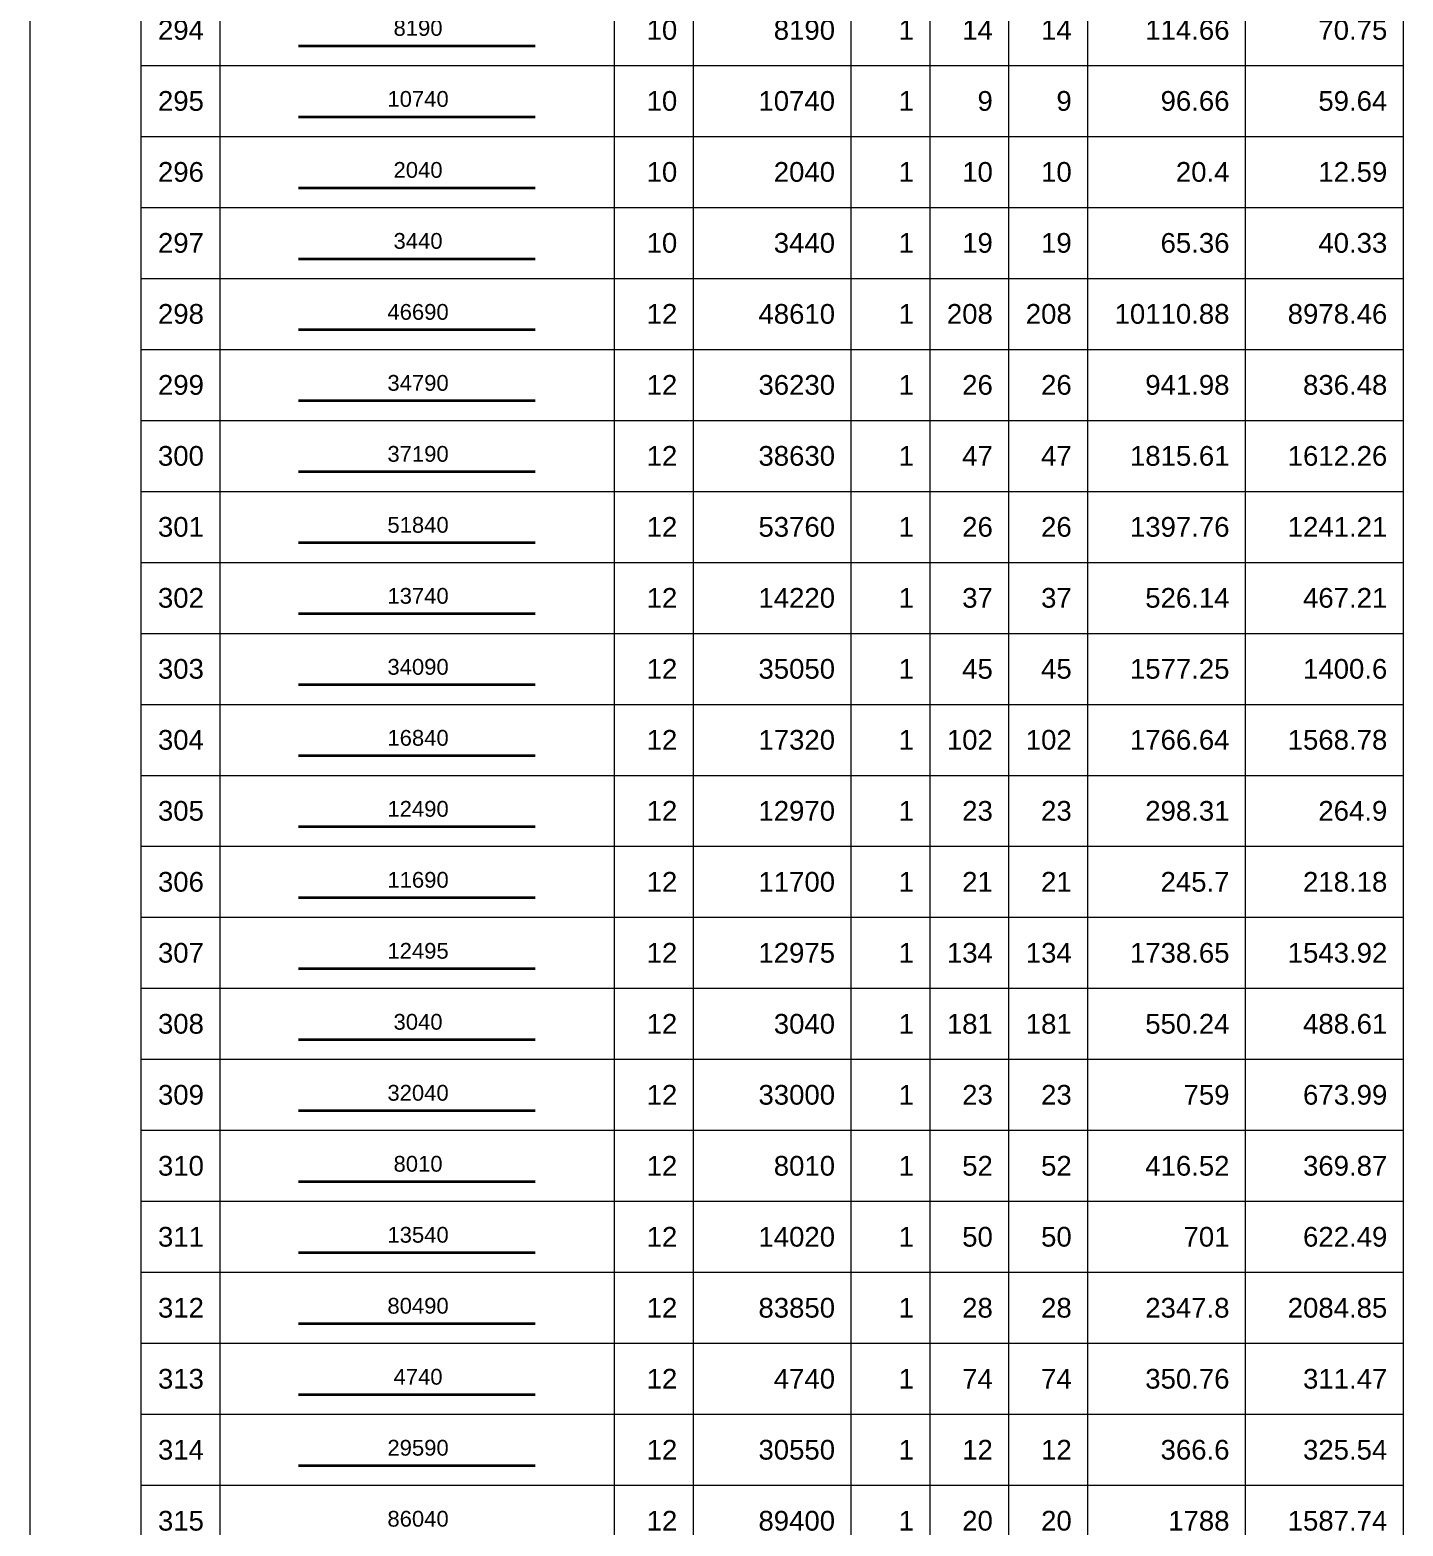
# Model space of a CAD drawing. Header units: millimetres. Extents: x -247377 to 927516, y -864259 to 155594.
# Drawn here: x 636100 to 653505, y -844977 to -826009 of the extents above; entities that cross this region are included whole.
import ezdxf
from ezdxf.enums import TextEntityAlignment as Align

# ---------------------------------------------------------------- set-up
doc = ezdxf.new("R2010")
doc.units = ezdxf.units.MM
doc.header["$MEASUREMENT"] = 0
for name, color, linetype, lineweight in [('NDC_FRAME', 7, 'Continuous', 20), ('NDC_S_REBAR', 4, 'Continuous', 35), ('NDC_S_VN TEXT', 7, 'Continuous', 20), ('NDC_Table', 3, 'Continuous', 20)]:
    doc.layers.add(name, color=color, linetype=linetype, lineweight=lineweight)
doc.styles.add('ARIAL', font='arial.ttf', dxfattribs={"width": 0.8})

# ---------------------------------------------------------------- blocks, each defined once
blk = doc.blocks.new('dang01')
at = {"layer": 'NDC_S_REBAR'}
blk.add_line((3405, -650), (6405, -650), dxfattribs=at)
at = {"layer": 'NDC_Table'}
for p, q in [((0, 0), (0, -900)), ((1405, 0), (1405, -900)), ((2405, 0), (2405, -900)), ((7405, 0), (7405, -900)), ((8405, 0), (8405, -900)), ((10405, 0), (10405, -900)), ((11405, 0), (11405, -900)), ((12405, 0), (12405, -900)), ((13405, 0), (13405, -900)), ((15405, 0), (15405, -900)), ((17405, 0), (17405, -900)), ((1405, -900), (17405, -900))]:
    blk.add_line(p, q, dxfattribs=at)
at = {"layer": 'NDC_S_VN TEXT', "style": 'ARIAL'}
for p in [(2205, -450), (8205, -450), (10205, -450), (11205, -450), (12205, -450), (13205, -450), (15205, -450), (17205, -450)]:
    blk.add_attdef('D03', text='', height=250, dxfattribs=at).set_placement(p, align=Align.MIDDLE_RIGHT)
blk.add_attdef('00000000', text='', height=200, dxfattribs=at).set_placement((4920, -425), align=Align.MIDDLE_CENTER)

msp = doc.modelspace()

# ---------------------------------------------------------------- block references
at = {"layer": 'NDC_FRAME'}
ref = msp.add_blockref('dang01', (636100.2, -825559.1), dxfattribs=at)
ref.add_attrib('D03', '294', dxfattribs={"layer": 'NDC_S_VN TEXT', "height": 250, "style": 'ARIAL'}).set_placement((638305.5, -826009.1), align=Align.MIDDLE_RIGHT)
ref.add_attrib('00000000', '8190', dxfattribs={"layer": 'NDC_S_VN TEXT', "height": 200, "style": 'ARIAL'}).set_placement((641019.8, -825983.8), align=Align.MIDDLE_CENTER)
ref.add_attrib('D03', '10', dxfattribs={"layer": 'NDC_S_VN TEXT', "height": 250, "style": 'ARIAL'}).set_placement((644305.5, -826009.1), align=Align.MIDDLE_RIGHT)
ref.add_attrib('D03', '8190', dxfattribs={"layer": 'NDC_S_VN TEXT', "height": 250, "style": 'ARIAL'}).set_placement((646305.5, -826009.1), align=Align.MIDDLE_RIGHT)
ref.add_attrib('D03', '1', dxfattribs={"layer": 'NDC_S_VN TEXT', "height": 250, "style": 'ARIAL'}).set_placement((647305.5, -826009.1), align=Align.MIDDLE_RIGHT)
ref.add_attrib('D03', '14', dxfattribs={"layer": 'NDC_S_VN TEXT', "height": 250, "style": 'ARIAL'}).set_placement((648305.5, -826009.1), align=Align.MIDDLE_RIGHT)
ref.add_attrib('D03', '14', dxfattribs={"layer": 'NDC_S_VN TEXT', "height": 250, "style": 'ARIAL'}).set_placement((649305.5, -826008.8), align=Align.MIDDLE_RIGHT)
ref.add_attrib('D03', '114.66', dxfattribs={"layer": 'NDC_S_VN TEXT', "height": 250, "style": 'ARIAL'}).set_placement((651305.5, -826009.1), align=Align.MIDDLE_RIGHT)
ref.add_attrib('D03', '70.75', dxfattribs={"layer": 'NDC_S_VN TEXT', "height": 250, "style": 'ARIAL'}).set_placement((653305.5, -826009.1), align=Align.MIDDLE_RIGHT)
ref = msp.add_blockref('dang01', (636100.2, -826459.1), dxfattribs=at)
ref.add_attrib('D03', '295', dxfattribs={"layer": 'NDC_S_VN TEXT', "height": 250, "style": 'ARIAL'}).set_placement((638305.5, -826909.1), align=Align.MIDDLE_RIGHT)
ref.add_attrib('00000000', '10740', dxfattribs={"layer": 'NDC_S_VN TEXT', "height": 200, "style": 'ARIAL'}).set_placement((641019.8, -826883.8), align=Align.MIDDLE_CENTER)
ref.add_attrib('D03', '10', dxfattribs={"layer": 'NDC_S_VN TEXT', "height": 250, "style": 'ARIAL'}).set_placement((644305.5, -826909.1), align=Align.MIDDLE_RIGHT)
ref.add_attrib('D03', '10740', dxfattribs={"layer": 'NDC_S_VN TEXT', "height": 250, "style": 'ARIAL'}).set_placement((646305.5, -826909.1), align=Align.MIDDLE_RIGHT)
ref.add_attrib('D03', '1', dxfattribs={"layer": 'NDC_S_VN TEXT', "height": 250, "style": 'ARIAL'}).set_placement((647305.5, -826909.1), align=Align.MIDDLE_RIGHT)
ref.add_attrib('D03', '9', dxfattribs={"layer": 'NDC_S_VN TEXT', "height": 250, "style": 'ARIAL'}).set_placement((648305.5, -826909.1), align=Align.MIDDLE_RIGHT)
ref.add_attrib('D03', '9', dxfattribs={"layer": 'NDC_S_VN TEXT', "height": 250, "style": 'ARIAL'}).set_placement((649305.5, -826908.8), align=Align.MIDDLE_RIGHT)
ref.add_attrib('D03', '96.66', dxfattribs={"layer": 'NDC_S_VN TEXT', "height": 250, "style": 'ARIAL'}).set_placement((651305.5, -826909.1), align=Align.MIDDLE_RIGHT)
ref.add_attrib('D03', '59.64', dxfattribs={"layer": 'NDC_S_VN TEXT', "height": 250, "style": 'ARIAL'}).set_placement((653305.5, -826909.1), align=Align.MIDDLE_RIGHT)
ref = msp.add_blockref('dang01', (636100.2, -827359.1), dxfattribs=at)
ref.add_attrib('D03', '296', dxfattribs={"layer": 'NDC_S_VN TEXT', "height": 250, "style": 'ARIAL'}).set_placement((638305.5, -827809.1), align=Align.MIDDLE_RIGHT)
ref.add_attrib('00000000', '2040', dxfattribs={"layer": 'NDC_S_VN TEXT', "height": 200, "style": 'ARIAL'}).set_placement((641019.8, -827783.8), align=Align.MIDDLE_CENTER)
ref.add_attrib('D03', '10', dxfattribs={"layer": 'NDC_S_VN TEXT', "height": 250, "style": 'ARIAL'}).set_placement((644305.5, -827809.1), align=Align.MIDDLE_RIGHT)
ref.add_attrib('D03', '2040', dxfattribs={"layer": 'NDC_S_VN TEXT', "height": 250, "style": 'ARIAL'}).set_placement((646305.5, -827809.1), align=Align.MIDDLE_RIGHT)
ref.add_attrib('D03', '1', dxfattribs={"layer": 'NDC_S_VN TEXT', "height": 250, "style": 'ARIAL'}).set_placement((647305.5, -827809.1), align=Align.MIDDLE_RIGHT)
ref.add_attrib('D03', '10', dxfattribs={"layer": 'NDC_S_VN TEXT', "height": 250, "style": 'ARIAL'}).set_placement((648305.5, -827809.1), align=Align.MIDDLE_RIGHT)
ref.add_attrib('D03', '10', dxfattribs={"layer": 'NDC_S_VN TEXT', "height": 250, "style": 'ARIAL'}).set_placement((649305.5, -827808.8), align=Align.MIDDLE_RIGHT)
ref.add_attrib('D03', '20.4', dxfattribs={"layer": 'NDC_S_VN TEXT', "height": 250, "style": 'ARIAL'}).set_placement((651305.5, -827809.1), align=Align.MIDDLE_RIGHT)
ref.add_attrib('D03', '12.59', dxfattribs={"layer": 'NDC_S_VN TEXT', "height": 250, "style": 'ARIAL'}).set_placement((653305.5, -827809.1), align=Align.MIDDLE_RIGHT)
ref = msp.add_blockref('dang01', (636100.2, -828259.1), dxfattribs=at)
ref.add_attrib('D03', '297', dxfattribs={"layer": 'NDC_S_VN TEXT', "height": 250, "style": 'ARIAL'}).set_placement((638305.5, -828709.1), align=Align.MIDDLE_RIGHT)
ref.add_attrib('00000000', '3440', dxfattribs={"layer": 'NDC_S_VN TEXT', "height": 200, "style": 'ARIAL'}).set_placement((641019.8, -828683.8), align=Align.MIDDLE_CENTER)
ref.add_attrib('D03', '10', dxfattribs={"layer": 'NDC_S_VN TEXT', "height": 250, "style": 'ARIAL'}).set_placement((644305.5, -828709.1), align=Align.MIDDLE_RIGHT)
ref.add_attrib('D03', '3440', dxfattribs={"layer": 'NDC_S_VN TEXT', "height": 250, "style": 'ARIAL'}).set_placement((646305.5, -828709.1), align=Align.MIDDLE_RIGHT)
ref.add_attrib('D03', '1', dxfattribs={"layer": 'NDC_S_VN TEXT', "height": 250, "style": 'ARIAL'}).set_placement((647305.5, -828709.1), align=Align.MIDDLE_RIGHT)
ref.add_attrib('D03', '19', dxfattribs={"layer": 'NDC_S_VN TEXT', "height": 250, "style": 'ARIAL'}).set_placement((648305.5, -828709.1), align=Align.MIDDLE_RIGHT)
ref.add_attrib('D03', '19', dxfattribs={"layer": 'NDC_S_VN TEXT', "height": 250, "style": 'ARIAL'}).set_placement((649305.5, -828708.8), align=Align.MIDDLE_RIGHT)
ref.add_attrib('D03', '65.36', dxfattribs={"layer": 'NDC_S_VN TEXT', "height": 250, "style": 'ARIAL'}).set_placement((651305.5, -828709.1), align=Align.MIDDLE_RIGHT)
ref.add_attrib('D03', '40.33', dxfattribs={"layer": 'NDC_S_VN TEXT', "height": 250, "style": 'ARIAL'}).set_placement((653305.5, -828709.1), align=Align.MIDDLE_RIGHT)
ref = msp.add_blockref('dang01', (636100.2, -829159.1), dxfattribs=at)
ref.add_attrib('D03', '298', dxfattribs={"layer": 'NDC_S_VN TEXT', "height": 250, "style": 'ARIAL'}).set_placement((638305.5, -829609.1), align=Align.MIDDLE_RIGHT)
ref.add_attrib('00000000', '46690', dxfattribs={"layer": 'NDC_S_VN TEXT', "height": 200, "style": 'ARIAL'}).set_placement((641019.8, -829583.8), align=Align.MIDDLE_CENTER)
ref.add_attrib('D03', '12', dxfattribs={"layer": 'NDC_S_VN TEXT', "height": 250, "style": 'ARIAL'}).set_placement((644305.5, -829609.1), align=Align.MIDDLE_RIGHT)
ref.add_attrib('D03', '48610', dxfattribs={"layer": 'NDC_S_VN TEXT', "height": 250, "style": 'ARIAL'}).set_placement((646305.5, -829609.1), align=Align.MIDDLE_RIGHT)
ref.add_attrib('D03', '1', dxfattribs={"layer": 'NDC_S_VN TEXT', "height": 250, "style": 'ARIAL'}).set_placement((647305.5, -829609.1), align=Align.MIDDLE_RIGHT)
ref.add_attrib('D03', '208', dxfattribs={"layer": 'NDC_S_VN TEXT', "height": 250, "style": 'ARIAL'}).set_placement((648305.5, -829609.1), align=Align.MIDDLE_RIGHT)
ref.add_attrib('D03', '208', dxfattribs={"layer": 'NDC_S_VN TEXT', "height": 250, "style": 'ARIAL'}).set_placement((649305.5, -829608.8), align=Align.MIDDLE_RIGHT)
ref.add_attrib('D03', '10110.88', dxfattribs={"layer": 'NDC_S_VN TEXT', "height": 250, "style": 'ARIAL'}).set_placement((651305.5, -829609.1), align=Align.MIDDLE_RIGHT)
ref.add_attrib('D03', '8978.46', dxfattribs={"layer": 'NDC_S_VN TEXT', "height": 250, "style": 'ARIAL'}).set_placement((653305.5, -829609.1), align=Align.MIDDLE_RIGHT)
ref = msp.add_blockref('dang01', (636100.2, -830059.1), dxfattribs=at)
ref.add_attrib('D03', '299', dxfattribs={"layer": 'NDC_S_VN TEXT', "height": 250, "style": 'ARIAL'}).set_placement((638305.5, -830509.1), align=Align.MIDDLE_RIGHT)
ref.add_attrib('00000000', '34790', dxfattribs={"layer": 'NDC_S_VN TEXT', "height": 200, "style": 'ARIAL'}).set_placement((641019.8, -830483.8), align=Align.MIDDLE_CENTER)
ref.add_attrib('D03', '12', dxfattribs={"layer": 'NDC_S_VN TEXT', "height": 250, "style": 'ARIAL'}).set_placement((644305.5, -830509.1), align=Align.MIDDLE_RIGHT)
ref.add_attrib('D03', '36230', dxfattribs={"layer": 'NDC_S_VN TEXT', "height": 250, "style": 'ARIAL'}).set_placement((646305.5, -830509.1), align=Align.MIDDLE_RIGHT)
ref.add_attrib('D03', '1', dxfattribs={"layer": 'NDC_S_VN TEXT', "height": 250, "style": 'ARIAL'}).set_placement((647305.5, -830509.1), align=Align.MIDDLE_RIGHT)
ref.add_attrib('D03', '26', dxfattribs={"layer": 'NDC_S_VN TEXT', "height": 250, "style": 'ARIAL'}).set_placement((648305.5, -830509.1), align=Align.MIDDLE_RIGHT)
ref.add_attrib('D03', '26', dxfattribs={"layer": 'NDC_S_VN TEXT', "height": 250, "style": 'ARIAL'}).set_placement((649305.5, -830508.8), align=Align.MIDDLE_RIGHT)
ref.add_attrib('D03', '941.98', dxfattribs={"layer": 'NDC_S_VN TEXT', "height": 250, "style": 'ARIAL'}).set_placement((651305.5, -830509.1), align=Align.MIDDLE_RIGHT)
ref.add_attrib('D03', '836.48', dxfattribs={"layer": 'NDC_S_VN TEXT', "height": 250, "style": 'ARIAL'}).set_placement((653305.5, -830509.1), align=Align.MIDDLE_RIGHT)
ref = msp.add_blockref('dang01', (636100.2, -830959.1), dxfattribs=at)
ref.add_attrib('D03', '300', dxfattribs={"layer": 'NDC_S_VN TEXT', "height": 250, "style": 'ARIAL'}).set_placement((638305.5, -831409.1), align=Align.MIDDLE_RIGHT)
ref.add_attrib('00000000', '37190', dxfattribs={"layer": 'NDC_S_VN TEXT', "height": 200, "style": 'ARIAL'}).set_placement((641019.8, -831383.8), align=Align.MIDDLE_CENTER)
ref.add_attrib('D03', '12', dxfattribs={"layer": 'NDC_S_VN TEXT', "height": 250, "style": 'ARIAL'}).set_placement((644305.5, -831409.1), align=Align.MIDDLE_RIGHT)
ref.add_attrib('D03', '38630', dxfattribs={"layer": 'NDC_S_VN TEXT', "height": 250, "style": 'ARIAL'}).set_placement((646305.5, -831409.1), align=Align.MIDDLE_RIGHT)
ref.add_attrib('D03', '1', dxfattribs={"layer": 'NDC_S_VN TEXT', "height": 250, "style": 'ARIAL'}).set_placement((647305.5, -831409.1), align=Align.MIDDLE_RIGHT)
ref.add_attrib('D03', '47', dxfattribs={"layer": 'NDC_S_VN TEXT', "height": 250, "style": 'ARIAL'}).set_placement((648305.5, -831409.1), align=Align.MIDDLE_RIGHT)
ref.add_attrib('D03', '47', dxfattribs={"layer": 'NDC_S_VN TEXT', "height": 250, "style": 'ARIAL'}).set_placement((649305.5, -831408.8), align=Align.MIDDLE_RIGHT)
ref.add_attrib('D03', '1815.61', dxfattribs={"layer": 'NDC_S_VN TEXT', "height": 250, "style": 'ARIAL'}).set_placement((651305.5, -831409.1), align=Align.MIDDLE_RIGHT)
ref.add_attrib('D03', '1612.26', dxfattribs={"layer": 'NDC_S_VN TEXT', "height": 250, "style": 'ARIAL'}).set_placement((653305.5, -831409.1), align=Align.MIDDLE_RIGHT)
ref = msp.add_blockref('dang01', (636100.2, -831859.1), dxfattribs=at)
ref.add_attrib('D03', '301', dxfattribs={"layer": 'NDC_S_VN TEXT', "height": 250, "style": 'ARIAL'}).set_placement((638305.5, -832309.1), align=Align.MIDDLE_RIGHT)
ref.add_attrib('00000000', '51840', dxfattribs={"layer": 'NDC_S_VN TEXT', "height": 200, "style": 'ARIAL'}).set_placement((641019.8, -832283.8), align=Align.MIDDLE_CENTER)
ref.add_attrib('D03', '12', dxfattribs={"layer": 'NDC_S_VN TEXT', "height": 250, "style": 'ARIAL'}).set_placement((644305.5, -832309.1), align=Align.MIDDLE_RIGHT)
ref.add_attrib('D03', '53760', dxfattribs={"layer": 'NDC_S_VN TEXT', "height": 250, "style": 'ARIAL'}).set_placement((646305.5, -832309.1), align=Align.MIDDLE_RIGHT)
ref.add_attrib('D03', '1', dxfattribs={"layer": 'NDC_S_VN TEXT', "height": 250, "style": 'ARIAL'}).set_placement((647305.5, -832309.1), align=Align.MIDDLE_RIGHT)
ref.add_attrib('D03', '26', dxfattribs={"layer": 'NDC_S_VN TEXT', "height": 250, "style": 'ARIAL'}).set_placement((648305.5, -832309.1), align=Align.MIDDLE_RIGHT)
ref.add_attrib('D03', '26', dxfattribs={"layer": 'NDC_S_VN TEXT', "height": 250, "style": 'ARIAL'}).set_placement((649305.5, -832308.8), align=Align.MIDDLE_RIGHT)
ref.add_attrib('D03', '1397.76', dxfattribs={"layer": 'NDC_S_VN TEXT', "height": 250, "style": 'ARIAL'}).set_placement((651305.5, -832309.1), align=Align.MIDDLE_RIGHT)
ref.add_attrib('D03', '1241.21', dxfattribs={"layer": 'NDC_S_VN TEXT', "height": 250, "style": 'ARIAL'}).set_placement((653305.5, -832309.1), align=Align.MIDDLE_RIGHT)
ref = msp.add_blockref('dang01', (636100.2, -832759.1), dxfattribs=at)
ref.add_attrib('D03', '302', dxfattribs={"layer": 'NDC_S_VN TEXT', "height": 250, "style": 'ARIAL'}).set_placement((638305.5, -833209.1), align=Align.MIDDLE_RIGHT)
ref.add_attrib('00000000', '13740', dxfattribs={"layer": 'NDC_S_VN TEXT', "height": 200, "style": 'ARIAL'}).set_placement((641019.8, -833183.8), align=Align.MIDDLE_CENTER)
ref.add_attrib('D03', '12', dxfattribs={"layer": 'NDC_S_VN TEXT', "height": 250, "style": 'ARIAL'}).set_placement((644305.5, -833209.1), align=Align.MIDDLE_RIGHT)
ref.add_attrib('D03', '14220', dxfattribs={"layer": 'NDC_S_VN TEXT', "height": 250, "style": 'ARIAL'}).set_placement((646305.5, -833209.1), align=Align.MIDDLE_RIGHT)
ref.add_attrib('D03', '1', dxfattribs={"layer": 'NDC_S_VN TEXT', "height": 250, "style": 'ARIAL'}).set_placement((647305.5, -833209.1), align=Align.MIDDLE_RIGHT)
ref.add_attrib('D03', '37', dxfattribs={"layer": 'NDC_S_VN TEXT', "height": 250, "style": 'ARIAL'}).set_placement((648305.5, -833209.1), align=Align.MIDDLE_RIGHT)
ref.add_attrib('D03', '37', dxfattribs={"layer": 'NDC_S_VN TEXT', "height": 250, "style": 'ARIAL'}).set_placement((649305.5, -833208.8), align=Align.MIDDLE_RIGHT)
ref.add_attrib('D03', '526.14', dxfattribs={"layer": 'NDC_S_VN TEXT', "height": 250, "style": 'ARIAL'}).set_placement((651305.5, -833209.1), align=Align.MIDDLE_RIGHT)
ref.add_attrib('D03', '467.21', dxfattribs={"layer": 'NDC_S_VN TEXT', "height": 250, "style": 'ARIAL'}).set_placement((653305.5, -833209.1), align=Align.MIDDLE_RIGHT)
ref = msp.add_blockref('dang01', (636100.2, -833659.1), dxfattribs=at)
ref.add_attrib('D03', '303', dxfattribs={"layer": 'NDC_S_VN TEXT', "height": 250, "style": 'ARIAL'}).set_placement((638305.5, -834109.1), align=Align.MIDDLE_RIGHT)
ref.add_attrib('00000000', '34090', dxfattribs={"layer": 'NDC_S_VN TEXT', "height": 200, "style": 'ARIAL'}).set_placement((641019.8, -834083.8), align=Align.MIDDLE_CENTER)
ref.add_attrib('D03', '12', dxfattribs={"layer": 'NDC_S_VN TEXT', "height": 250, "style": 'ARIAL'}).set_placement((644305.5, -834109.1), align=Align.MIDDLE_RIGHT)
ref.add_attrib('D03', '35050', dxfattribs={"layer": 'NDC_S_VN TEXT', "height": 250, "style": 'ARIAL'}).set_placement((646305.5, -834109.1), align=Align.MIDDLE_RIGHT)
ref.add_attrib('D03', '1', dxfattribs={"layer": 'NDC_S_VN TEXT', "height": 250, "style": 'ARIAL'}).set_placement((647305.5, -834109.1), align=Align.MIDDLE_RIGHT)
ref.add_attrib('D03', '45', dxfattribs={"layer": 'NDC_S_VN TEXT', "height": 250, "style": 'ARIAL'}).set_placement((648305.5, -834109.1), align=Align.MIDDLE_RIGHT)
ref.add_attrib('D03', '45', dxfattribs={"layer": 'NDC_S_VN TEXT', "height": 250, "style": 'ARIAL'}).set_placement((649305.5, -834108.8), align=Align.MIDDLE_RIGHT)
ref.add_attrib('D03', '1577.25', dxfattribs={"layer": 'NDC_S_VN TEXT', "height": 250, "style": 'ARIAL'}).set_placement((651305.5, -834109.1), align=Align.MIDDLE_RIGHT)
ref.add_attrib('D03', '1400.6', dxfattribs={"layer": 'NDC_S_VN TEXT', "height": 250, "style": 'ARIAL'}).set_placement((653305.5, -834109.1), align=Align.MIDDLE_RIGHT)
ref = msp.add_blockref('dang01', (636100.2, -834559.1), dxfattribs=at)
ref.add_attrib('D03', '304', dxfattribs={"layer": 'NDC_S_VN TEXT', "height": 250, "style": 'ARIAL'}).set_placement((638305.5, -835009.1), align=Align.MIDDLE_RIGHT)
ref.add_attrib('00000000', '16840', dxfattribs={"layer": 'NDC_S_VN TEXT', "height": 200, "style": 'ARIAL'}).set_placement((641019.8, -834983.8), align=Align.MIDDLE_CENTER)
ref.add_attrib('D03', '12', dxfattribs={"layer": 'NDC_S_VN TEXT', "height": 250, "style": 'ARIAL'}).set_placement((644305.5, -835009.1), align=Align.MIDDLE_RIGHT)
ref.add_attrib('D03', '17320', dxfattribs={"layer": 'NDC_S_VN TEXT', "height": 250, "style": 'ARIAL'}).set_placement((646305.5, -835009.1), align=Align.MIDDLE_RIGHT)
ref.add_attrib('D03', '1', dxfattribs={"layer": 'NDC_S_VN TEXT', "height": 250, "style": 'ARIAL'}).set_placement((647305.5, -835009.1), align=Align.MIDDLE_RIGHT)
ref.add_attrib('D03', '102', dxfattribs={"layer": 'NDC_S_VN TEXT', "height": 250, "style": 'ARIAL'}).set_placement((648305.5, -835009.1), align=Align.MIDDLE_RIGHT)
ref.add_attrib('D03', '102', dxfattribs={"layer": 'NDC_S_VN TEXT', "height": 250, "style": 'ARIAL'}).set_placement((649305.5, -835008.8), align=Align.MIDDLE_RIGHT)
ref.add_attrib('D03', '1766.64', dxfattribs={"layer": 'NDC_S_VN TEXT', "height": 250, "style": 'ARIAL'}).set_placement((651305.5, -835009.1), align=Align.MIDDLE_RIGHT)
ref.add_attrib('D03', '1568.78', dxfattribs={"layer": 'NDC_S_VN TEXT', "height": 250, "style": 'ARIAL'}).set_placement((653305.5, -835009.1), align=Align.MIDDLE_RIGHT)
ref = msp.add_blockref('dang01', (636100.2, -835459.1), dxfattribs=at)
ref.add_attrib('D03', '305', dxfattribs={"layer": 'NDC_S_VN TEXT', "height": 250, "style": 'ARIAL'}).set_placement((638305.5, -835909.1), align=Align.MIDDLE_RIGHT)
ref.add_attrib('00000000', '12490', dxfattribs={"layer": 'NDC_S_VN TEXT', "height": 200, "style": 'ARIAL'}).set_placement((641019.8, -835883.8), align=Align.MIDDLE_CENTER)
ref.add_attrib('D03', '12', dxfattribs={"layer": 'NDC_S_VN TEXT', "height": 250, "style": 'ARIAL'}).set_placement((644305.5, -835909.1), align=Align.MIDDLE_RIGHT)
ref.add_attrib('D03', '12970', dxfattribs={"layer": 'NDC_S_VN TEXT', "height": 250, "style": 'ARIAL'}).set_placement((646305.5, -835909.1), align=Align.MIDDLE_RIGHT)
ref.add_attrib('D03', '1', dxfattribs={"layer": 'NDC_S_VN TEXT', "height": 250, "style": 'ARIAL'}).set_placement((647305.5, -835909.1), align=Align.MIDDLE_RIGHT)
ref.add_attrib('D03', '23', dxfattribs={"layer": 'NDC_S_VN TEXT', "height": 250, "style": 'ARIAL'}).set_placement((648305.5, -835909.1), align=Align.MIDDLE_RIGHT)
ref.add_attrib('D03', '23', dxfattribs={"layer": 'NDC_S_VN TEXT', "height": 250, "style": 'ARIAL'}).set_placement((649305.5, -835908.8), align=Align.MIDDLE_RIGHT)
ref.add_attrib('D03', '298.31', dxfattribs={"layer": 'NDC_S_VN TEXT', "height": 250, "style": 'ARIAL'}).set_placement((651305.5, -835909.1), align=Align.MIDDLE_RIGHT)
ref.add_attrib('D03', '264.9', dxfattribs={"layer": 'NDC_S_VN TEXT', "height": 250, "style": 'ARIAL'}).set_placement((653305.5, -835909.1), align=Align.MIDDLE_RIGHT)
ref = msp.add_blockref('dang01', (636100.2, -836359.1), dxfattribs=at)
ref.add_attrib('D03', '306', dxfattribs={"layer": 'NDC_S_VN TEXT', "height": 250, "style": 'ARIAL'}).set_placement((638305.5, -836809.1), align=Align.MIDDLE_RIGHT)
ref.add_attrib('00000000', '11690', dxfattribs={"layer": 'NDC_S_VN TEXT', "height": 200, "style": 'ARIAL'}).set_placement((641019.8, -836783.8), align=Align.MIDDLE_CENTER)
ref.add_attrib('D03', '12', dxfattribs={"layer": 'NDC_S_VN TEXT', "height": 250, "style": 'ARIAL'}).set_placement((644305.5, -836809.1), align=Align.MIDDLE_RIGHT)
ref.add_attrib('D03', '11700', dxfattribs={"layer": 'NDC_S_VN TEXT', "height": 250, "style": 'ARIAL'}).set_placement((646305.5, -836809.1), align=Align.MIDDLE_RIGHT)
ref.add_attrib('D03', '1', dxfattribs={"layer": 'NDC_S_VN TEXT', "height": 250, "style": 'ARIAL'}).set_placement((647305.5, -836809.1), align=Align.MIDDLE_RIGHT)
ref.add_attrib('D03', '21', dxfattribs={"layer": 'NDC_S_VN TEXT', "height": 250, "style": 'ARIAL'}).set_placement((648305.5, -836809.1), align=Align.MIDDLE_RIGHT)
ref.add_attrib('D03', '21', dxfattribs={"layer": 'NDC_S_VN TEXT', "height": 250, "style": 'ARIAL'}).set_placement((649305.5, -836808.8), align=Align.MIDDLE_RIGHT)
ref.add_attrib('D03', '245.7', dxfattribs={"layer": 'NDC_S_VN TEXT', "height": 250, "style": 'ARIAL'}).set_placement((651305.5, -836809.1), align=Align.MIDDLE_RIGHT)
ref.add_attrib('D03', '218.18', dxfattribs={"layer": 'NDC_S_VN TEXT', "height": 250, "style": 'ARIAL'}).set_placement((653305.5, -836809.1), align=Align.MIDDLE_RIGHT)
ref = msp.add_blockref('dang01', (636100.2, -837259.1), dxfattribs=at)
ref.add_attrib('D03', '307', dxfattribs={"layer": 'NDC_S_VN TEXT', "height": 250, "style": 'ARIAL'}).set_placement((638305.5, -837709.1), align=Align.MIDDLE_RIGHT)
ref.add_attrib('00000000', '12495', dxfattribs={"layer": 'NDC_S_VN TEXT', "height": 200, "style": 'ARIAL'}).set_placement((641019.8, -837683.8), align=Align.MIDDLE_CENTER)
ref.add_attrib('D03', '12', dxfattribs={"layer": 'NDC_S_VN TEXT', "height": 250, "style": 'ARIAL'}).set_placement((644305.5, -837709.1), align=Align.MIDDLE_RIGHT)
ref.add_attrib('D03', '12975', dxfattribs={"layer": 'NDC_S_VN TEXT', "height": 250, "style": 'ARIAL'}).set_placement((646305.5, -837709.1), align=Align.MIDDLE_RIGHT)
ref.add_attrib('D03', '1', dxfattribs={"layer": 'NDC_S_VN TEXT', "height": 250, "style": 'ARIAL'}).set_placement((647305.5, -837709.1), align=Align.MIDDLE_RIGHT)
ref.add_attrib('D03', '134', dxfattribs={"layer": 'NDC_S_VN TEXT', "height": 250, "style": 'ARIAL'}).set_placement((648305.5, -837709.1), align=Align.MIDDLE_RIGHT)
ref.add_attrib('D03', '134', dxfattribs={"layer": 'NDC_S_VN TEXT', "height": 250, "style": 'ARIAL'}).set_placement((649305.5, -837708.8), align=Align.MIDDLE_RIGHT)
ref.add_attrib('D03', '1738.65', dxfattribs={"layer": 'NDC_S_VN TEXT', "height": 250, "style": 'ARIAL'}).set_placement((651305.5, -837709.1), align=Align.MIDDLE_RIGHT)
ref.add_attrib('D03', '1543.92', dxfattribs={"layer": 'NDC_S_VN TEXT', "height": 250, "style": 'ARIAL'}).set_placement((653305.5, -837709.1), align=Align.MIDDLE_RIGHT)
ref = msp.add_blockref('dang01', (636100.2, -838159.1), dxfattribs=at)
ref.add_attrib('D03', '308', dxfattribs={"layer": 'NDC_S_VN TEXT', "height": 250, "style": 'ARIAL'}).set_placement((638305.5, -838609.1), align=Align.MIDDLE_RIGHT)
ref.add_attrib('00000000', '3040', dxfattribs={"layer": 'NDC_S_VN TEXT', "height": 200, "style": 'ARIAL'}).set_placement((641019.8, -838583.8), align=Align.MIDDLE_CENTER)
ref.add_attrib('D03', '12', dxfattribs={"layer": 'NDC_S_VN TEXT', "height": 250, "style": 'ARIAL'}).set_placement((644305.5, -838609.1), align=Align.MIDDLE_RIGHT)
ref.add_attrib('D03', '3040', dxfattribs={"layer": 'NDC_S_VN TEXT', "height": 250, "style": 'ARIAL'}).set_placement((646305.5, -838609.1), align=Align.MIDDLE_RIGHT)
ref.add_attrib('D03', '1', dxfattribs={"layer": 'NDC_S_VN TEXT', "height": 250, "style": 'ARIAL'}).set_placement((647305.5, -838609.1), align=Align.MIDDLE_RIGHT)
ref.add_attrib('D03', '181', dxfattribs={"layer": 'NDC_S_VN TEXT', "height": 250, "style": 'ARIAL'}).set_placement((648305.5, -838609.1), align=Align.MIDDLE_RIGHT)
ref.add_attrib('D03', '181', dxfattribs={"layer": 'NDC_S_VN TEXT', "height": 250, "style": 'ARIAL'}).set_placement((649305.5, -838608.8), align=Align.MIDDLE_RIGHT)
ref.add_attrib('D03', '550.24', dxfattribs={"layer": 'NDC_S_VN TEXT', "height": 250, "style": 'ARIAL'}).set_placement((651305.5, -838609.1), align=Align.MIDDLE_RIGHT)
ref.add_attrib('D03', '488.61', dxfattribs={"layer": 'NDC_S_VN TEXT', "height": 250, "style": 'ARIAL'}).set_placement((653305.5, -838609.1), align=Align.MIDDLE_RIGHT)
ref = msp.add_blockref('dang01', (636100.2, -839059.1), dxfattribs=at)
ref.add_attrib('D03', '309', dxfattribs={"layer": 'NDC_S_VN TEXT', "height": 250, "style": 'ARIAL'}).set_placement((638305.5, -839509.1), align=Align.MIDDLE_RIGHT)
ref.add_attrib('00000000', '32040', dxfattribs={"layer": 'NDC_S_VN TEXT', "height": 200, "style": 'ARIAL'}).set_placement((641019.8, -839483.8), align=Align.MIDDLE_CENTER)
ref.add_attrib('D03', '12', dxfattribs={"layer": 'NDC_S_VN TEXT', "height": 250, "style": 'ARIAL'}).set_placement((644305.5, -839509.1), align=Align.MIDDLE_RIGHT)
ref.add_attrib('D03', '33000', dxfattribs={"layer": 'NDC_S_VN TEXT', "height": 250, "style": 'ARIAL'}).set_placement((646305.5, -839509.1), align=Align.MIDDLE_RIGHT)
ref.add_attrib('D03', '1', dxfattribs={"layer": 'NDC_S_VN TEXT', "height": 250, "style": 'ARIAL'}).set_placement((647305.5, -839509.1), align=Align.MIDDLE_RIGHT)
ref.add_attrib('D03', '23', dxfattribs={"layer": 'NDC_S_VN TEXT', "height": 250, "style": 'ARIAL'}).set_placement((648305.5, -839509.1), align=Align.MIDDLE_RIGHT)
ref.add_attrib('D03', '23', dxfattribs={"layer": 'NDC_S_VN TEXT', "height": 250, "style": 'ARIAL'}).set_placement((649305.5, -839508.8), align=Align.MIDDLE_RIGHT)
ref.add_attrib('D03', '759', dxfattribs={"layer": 'NDC_S_VN TEXT', "height": 250, "style": 'ARIAL'}).set_placement((651305.5, -839509.1), align=Align.MIDDLE_RIGHT)
ref.add_attrib('D03', '673.99', dxfattribs={"layer": 'NDC_S_VN TEXT', "height": 250, "style": 'ARIAL'}).set_placement((653305.5, -839509.1), align=Align.MIDDLE_RIGHT)
ref = msp.add_blockref('dang01', (636100.2, -839959.1), dxfattribs=at)
ref.add_attrib('D03', '310', dxfattribs={"layer": 'NDC_S_VN TEXT', "height": 250, "style": 'ARIAL'}).set_placement((638305.5, -840409.1), align=Align.MIDDLE_RIGHT)
ref.add_attrib('00000000', '8010', dxfattribs={"layer": 'NDC_S_VN TEXT', "height": 200, "style": 'ARIAL'}).set_placement((641019.8, -840383.8), align=Align.MIDDLE_CENTER)
ref.add_attrib('D03', '12', dxfattribs={"layer": 'NDC_S_VN TEXT', "height": 250, "style": 'ARIAL'}).set_placement((644305.5, -840409.1), align=Align.MIDDLE_RIGHT)
ref.add_attrib('D03', '8010', dxfattribs={"layer": 'NDC_S_VN TEXT', "height": 250, "style": 'ARIAL'}).set_placement((646305.5, -840409.1), align=Align.MIDDLE_RIGHT)
ref.add_attrib('D03', '1', dxfattribs={"layer": 'NDC_S_VN TEXT', "height": 250, "style": 'ARIAL'}).set_placement((647305.5, -840409.1), align=Align.MIDDLE_RIGHT)
ref.add_attrib('D03', '52', dxfattribs={"layer": 'NDC_S_VN TEXT', "height": 250, "style": 'ARIAL'}).set_placement((648305.5, -840409.1), align=Align.MIDDLE_RIGHT)
ref.add_attrib('D03', '52', dxfattribs={"layer": 'NDC_S_VN TEXT', "height": 250, "style": 'ARIAL'}).set_placement((649305.5, -840408.8), align=Align.MIDDLE_RIGHT)
ref.add_attrib('D03', '416.52', dxfattribs={"layer": 'NDC_S_VN TEXT', "height": 250, "style": 'ARIAL'}).set_placement((651305.5, -840409.1), align=Align.MIDDLE_RIGHT)
ref.add_attrib('D03', '369.87', dxfattribs={"layer": 'NDC_S_VN TEXT', "height": 250, "style": 'ARIAL'}).set_placement((653305.5, -840409.1), align=Align.MIDDLE_RIGHT)
ref = msp.add_blockref('dang01', (636100.2, -840859.1), dxfattribs=at)
ref.add_attrib('D03', '311', dxfattribs={"layer": 'NDC_S_VN TEXT', "height": 250, "style": 'ARIAL'}).set_placement((638305.5, -841309.1), align=Align.MIDDLE_RIGHT)
ref.add_attrib('00000000', '13540', dxfattribs={"layer": 'NDC_S_VN TEXT', "height": 200, "style": 'ARIAL'}).set_placement((641019.8, -841283.8), align=Align.MIDDLE_CENTER)
ref.add_attrib('D03', '12', dxfattribs={"layer": 'NDC_S_VN TEXT', "height": 250, "style": 'ARIAL'}).set_placement((644305.5, -841309.1), align=Align.MIDDLE_RIGHT)
ref.add_attrib('D03', '14020', dxfattribs={"layer": 'NDC_S_VN TEXT', "height": 250, "style": 'ARIAL'}).set_placement((646305.5, -841309.1), align=Align.MIDDLE_RIGHT)
ref.add_attrib('D03', '1', dxfattribs={"layer": 'NDC_S_VN TEXT', "height": 250, "style": 'ARIAL'}).set_placement((647305.5, -841309.1), align=Align.MIDDLE_RIGHT)
ref.add_attrib('D03', '50', dxfattribs={"layer": 'NDC_S_VN TEXT', "height": 250, "style": 'ARIAL'}).set_placement((648305.5, -841309.1), align=Align.MIDDLE_RIGHT)
ref.add_attrib('D03', '50', dxfattribs={"layer": 'NDC_S_VN TEXT', "height": 250, "style": 'ARIAL'}).set_placement((649305.5, -841308.8), align=Align.MIDDLE_RIGHT)
ref.add_attrib('D03', '701', dxfattribs={"layer": 'NDC_S_VN TEXT', "height": 250, "style": 'ARIAL'}).set_placement((651305.5, -841309.1), align=Align.MIDDLE_RIGHT)
ref.add_attrib('D03', '622.49', dxfattribs={"layer": 'NDC_S_VN TEXT', "height": 250, "style": 'ARIAL'}).set_placement((653305.5, -841309.1), align=Align.MIDDLE_RIGHT)
ref = msp.add_blockref('dang01', (636100.2, -841759.1), dxfattribs=at)
ref.add_attrib('D03', '312', dxfattribs={"layer": 'NDC_S_VN TEXT', "height": 250, "style": 'ARIAL'}).set_placement((638305.5, -842209.1), align=Align.MIDDLE_RIGHT)
ref.add_attrib('00000000', '80490', dxfattribs={"layer": 'NDC_S_VN TEXT', "height": 200, "style": 'ARIAL'}).set_placement((641019.8, -842183.8), align=Align.MIDDLE_CENTER)
ref.add_attrib('D03', '12', dxfattribs={"layer": 'NDC_S_VN TEXT', "height": 250, "style": 'ARIAL'}).set_placement((644305.5, -842209.1), align=Align.MIDDLE_RIGHT)
ref.add_attrib('D03', '83850', dxfattribs={"layer": 'NDC_S_VN TEXT', "height": 250, "style": 'ARIAL'}).set_placement((646305.5, -842209.1), align=Align.MIDDLE_RIGHT)
ref.add_attrib('D03', '1', dxfattribs={"layer": 'NDC_S_VN TEXT', "height": 250, "style": 'ARIAL'}).set_placement((647305.5, -842209.1), align=Align.MIDDLE_RIGHT)
ref.add_attrib('D03', '28', dxfattribs={"layer": 'NDC_S_VN TEXT', "height": 250, "style": 'ARIAL'}).set_placement((648305.5, -842209.1), align=Align.MIDDLE_RIGHT)
ref.add_attrib('D03', '28', dxfattribs={"layer": 'NDC_S_VN TEXT', "height": 250, "style": 'ARIAL'}).set_placement((649305.5, -842208.8), align=Align.MIDDLE_RIGHT)
ref.add_attrib('D03', '2347.8', dxfattribs={"layer": 'NDC_S_VN TEXT', "height": 250, "style": 'ARIAL'}).set_placement((651305.5, -842209.1), align=Align.MIDDLE_RIGHT)
ref.add_attrib('D03', '2084.85', dxfattribs={"layer": 'NDC_S_VN TEXT', "height": 250, "style": 'ARIAL'}).set_placement((653305.5, -842209.1), align=Align.MIDDLE_RIGHT)
ref = msp.add_blockref('dang01', (636100.2, -842659.1), dxfattribs=at)
ref.add_attrib('D03', '313', dxfattribs={"layer": 'NDC_S_VN TEXT', "height": 250, "style": 'ARIAL'}).set_placement((638305.5, -843109.1), align=Align.MIDDLE_RIGHT)
ref.add_attrib('00000000', '4740', dxfattribs={"layer": 'NDC_S_VN TEXT', "height": 200, "style": 'ARIAL'}).set_placement((641019.8, -843083.8), align=Align.MIDDLE_CENTER)
ref.add_attrib('D03', '12', dxfattribs={"layer": 'NDC_S_VN TEXT', "height": 250, "style": 'ARIAL'}).set_placement((644305.5, -843109.1), align=Align.MIDDLE_RIGHT)
ref.add_attrib('D03', '4740', dxfattribs={"layer": 'NDC_S_VN TEXT', "height": 250, "style": 'ARIAL'}).set_placement((646305.5, -843109.1), align=Align.MIDDLE_RIGHT)
ref.add_attrib('D03', '1', dxfattribs={"layer": 'NDC_S_VN TEXT', "height": 250, "style": 'ARIAL'}).set_placement((647305.5, -843109.1), align=Align.MIDDLE_RIGHT)
ref.add_attrib('D03', '74', dxfattribs={"layer": 'NDC_S_VN TEXT', "height": 250, "style": 'ARIAL'}).set_placement((648305.5, -843109.1), align=Align.MIDDLE_RIGHT)
ref.add_attrib('D03', '74', dxfattribs={"layer": 'NDC_S_VN TEXT', "height": 250, "style": 'ARIAL'}).set_placement((649305.5, -843108.8), align=Align.MIDDLE_RIGHT)
ref.add_attrib('D03', '350.76', dxfattribs={"layer": 'NDC_S_VN TEXT', "height": 250, "style": 'ARIAL'}).set_placement((651305.5, -843109.1), align=Align.MIDDLE_RIGHT)
ref.add_attrib('D03', '311.47', dxfattribs={"layer": 'NDC_S_VN TEXT', "height": 250, "style": 'ARIAL'}).set_placement((653305.5, -843109.1), align=Align.MIDDLE_RIGHT)
ref = msp.add_blockref('dang01', (636100.2, -843559.1), dxfattribs=at)
ref.add_attrib('D03', '314', dxfattribs={"layer": 'NDC_S_VN TEXT', "height": 250, "style": 'ARIAL'}).set_placement((638305.5, -844009.1), align=Align.MIDDLE_RIGHT)
ref.add_attrib('00000000', '29590', dxfattribs={"layer": 'NDC_S_VN TEXT', "height": 200, "style": 'ARIAL'}).set_placement((641019.8, -843983.8), align=Align.MIDDLE_CENTER)
ref.add_attrib('D03', '12', dxfattribs={"layer": 'NDC_S_VN TEXT', "height": 250, "style": 'ARIAL'}).set_placement((644305.5, -844009.1), align=Align.MIDDLE_RIGHT)
ref.add_attrib('D03', '30550', dxfattribs={"layer": 'NDC_S_VN TEXT', "height": 250, "style": 'ARIAL'}).set_placement((646305.5, -844009.1), align=Align.MIDDLE_RIGHT)
ref.add_attrib('D03', '1', dxfattribs={"layer": 'NDC_S_VN TEXT', "height": 250, "style": 'ARIAL'}).set_placement((647305.5, -844009.1), align=Align.MIDDLE_RIGHT)
ref.add_attrib('D03', '12', dxfattribs={"layer": 'NDC_S_VN TEXT', "height": 250, "style": 'ARIAL'}).set_placement((648305.5, -844009.1), align=Align.MIDDLE_RIGHT)
ref.add_attrib('D03', '12', dxfattribs={"layer": 'NDC_S_VN TEXT', "height": 250, "style": 'ARIAL'}).set_placement((649305.5, -844008.8), align=Align.MIDDLE_RIGHT)
ref.add_attrib('D03', '366.6', dxfattribs={"layer": 'NDC_S_VN TEXT', "height": 250, "style": 'ARIAL'}).set_placement((651305.5, -844009.1), align=Align.MIDDLE_RIGHT)
ref.add_attrib('D03', '325.54', dxfattribs={"layer": 'NDC_S_VN TEXT', "height": 250, "style": 'ARIAL'}).set_placement((653305.5, -844009.1), align=Align.MIDDLE_RIGHT)
ref = msp.add_blockref('dang01', (636100.2, -844459.1), dxfattribs=at)
ref.add_attrib('D03', '315', dxfattribs={"layer": 'NDC_S_VN TEXT', "height": 250, "style": 'ARIAL'}).set_placement((638305.5, -844909.1), align=Align.MIDDLE_RIGHT)
ref.add_attrib('00000000', '86040', dxfattribs={"layer": 'NDC_S_VN TEXT', "height": 200, "style": 'ARIAL'}).set_placement((641019.8, -844883.8), align=Align.MIDDLE_CENTER)
ref.add_attrib('D03', '12', dxfattribs={"layer": 'NDC_S_VN TEXT', "height": 250, "style": 'ARIAL'}).set_placement((644305.5, -844909.1), align=Align.MIDDLE_RIGHT)
ref.add_attrib('D03', '89400', dxfattribs={"layer": 'NDC_S_VN TEXT', "height": 250, "style": 'ARIAL'}).set_placement((646305.5, -844909.1), align=Align.MIDDLE_RIGHT)
ref.add_attrib('D03', '1', dxfattribs={"layer": 'NDC_S_VN TEXT', "height": 250, "style": 'ARIAL'}).set_placement((647305.5, -844909.1), align=Align.MIDDLE_RIGHT)
ref.add_attrib('D03', '20', dxfattribs={"layer": 'NDC_S_VN TEXT', "height": 250, "style": 'ARIAL'}).set_placement((648305.5, -844909.1), align=Align.MIDDLE_RIGHT)
ref.add_attrib('D03', '20', dxfattribs={"layer": 'NDC_S_VN TEXT', "height": 250, "style": 'ARIAL'}).set_placement((649305.5, -844908.8), align=Align.MIDDLE_RIGHT)
ref.add_attrib('D03', '1788', dxfattribs={"layer": 'NDC_S_VN TEXT', "height": 250, "style": 'ARIAL'}).set_placement((651305.5, -844909.1), align=Align.MIDDLE_RIGHT)
ref.add_attrib('D03', '1587.74', dxfattribs={"layer": 'NDC_S_VN TEXT', "height": 250, "style": 'ARIAL'}).set_placement((653305.5, -844909.1), align=Align.MIDDLE_RIGHT)

doc.saveas('drawing.dxf')
